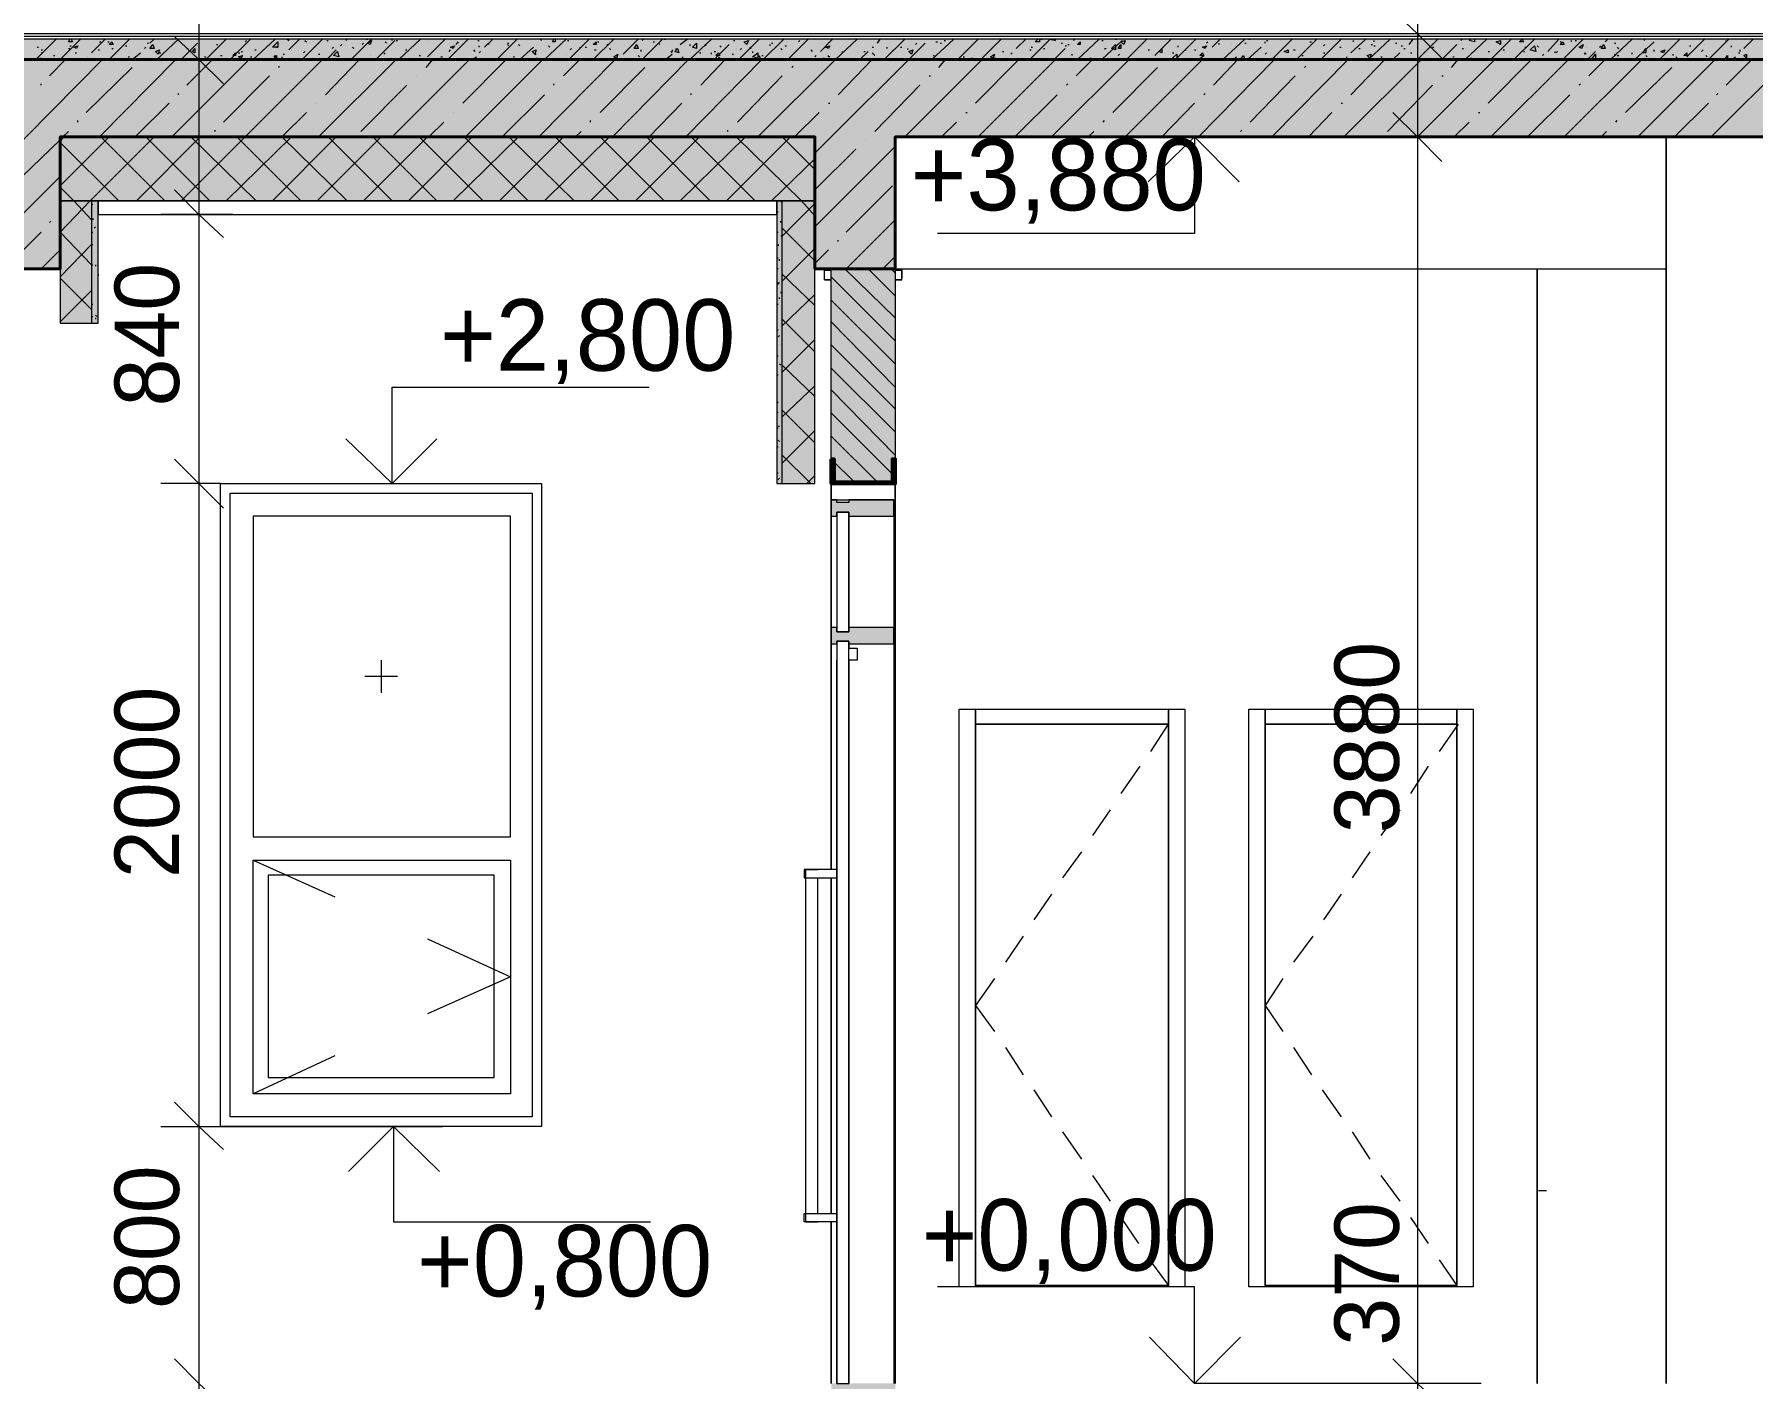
# Model space of a CAD drawing. Header units: millimetres. Extents: x -135211 to 49383, y -8033 to 228499.
# Drawn here: x -101125 to -95777, y 48669 to 52855 of the extents above; entities that cross this region are included whole.
import ezdxf

# ---------------------------------------------------------------- set-up
doc = ezdxf.new("R2010")
doc.units = ezdxf.units.MM
doc.layers.add('PDF _Геометрия', color=7, linetype='Continuous', true_color=0x1d1d1d)
doc.layers.add('PDF _Сплошная заливка', color=7, linetype='Continuous', true_color=0xffffff)
doc.layers.add('PDF _Текст', color=7, linetype='Continuous')

msp = doc.modelspace()

# ---------------------------------------------------------------- hatches: boundary and pattern name
at = {"layer": 'PDF _Сплошная заливка', "transparency": 33554559}
h = msp.add_hatch(color=256, dxfattribs=at)
h.paths.add_polyline_path([(-77398.8, 52535.5), (-77398.8, 52776.4), (-103546, 52776.4), (-103546, 52535.5)])
h.paths.add_polyline_path([(146.8, 52535.5), (146.8, 52776.4), (-22999.7, 52776.4), (-22999.7, 52535.5)])
h.paths.add_polyline_path([(-23351, 52535.5), (-23351, 52776.4), (-26352.2, 52776.4), (-26352.2, 52535.5)])
h.paths.add_polyline_path([(-26398.8, 52535.5), (-26398.8, 52776.4), (-44097.3, 52776.4), (-44097.3, 52535.5)])
h.paths.add_polyline_path([(-45350.3, 52535.5), (-45350.3, 52776.4), (-50899.8, 52776.4), (-50899.8, 52535.5)])
h = msp.add_hatch(color=256, dxfattribs=at)
h.paths.add_polyline_path([(-98644.6, 51456.1), (-98445.7, 51456.1), (-98445.7, 52124.9), (-98644.6, 52124.9)])
h.paths.add_polyline_path([(-98445.7, 48653.8), (-98644.6, 48653.8), (-98644.6, 48526.8), (-98445.7, 48526.8)])
for points in [[(-98589.6, 51367.2), (-98589.6, 51354.5), (-98449.9, 51354.5), (-98449.9, 51405.3), (-98589.6, 51405.3), (-98589.6, 51396.8), (-98627.7, 51396.8), (-98627.7, 51405.3), (-98644.6, 51405.3), (-98644.6, 51354.5), (-98627.7, 51354.5), (-98627.7, 51367.2)], [(-98589.6, 50965.1), (-98589.6, 50956.6), (-98449.9, 50956.6), (-98449.9, 51007.4), (-98589.6, 51007.4), (-98589.6, 50994.7), (-98627.7, 50994.7), (-98627.7, 51007.4), (-98644.6, 51007.4), (-98644.6, 50956.6), (-98627.7, 50956.6), (-98627.7, 50965.1)]]:
    msp.add_hatch(color=7, dxfattribs=at).paths.add_polyline_path(points)

# ---------------------------------------------------------------- linework, layer by layer
at = {"layer": 'PDF _Геометрия', "color": 7, "lineweight": 9}
for points in [[(-96820.2, 61293.7), (-96820.2, 60933.9), (-96820.2, 57056.4), (-96820.2, 56734.7), (-96820.2, 52857.2), (-96820.2, 52535.5), (-96820.2, 48653.8), (-96820.2, 48285.5), (-96820.2, 45136.1)], [(-96820.2, 53305.9), (-96820.2, 52865.7), (-96820.2, 52696.4)], [(-100613, 53212.8), (-100613, 52755.6), (-100613, 52535.5)], [(-77648.6, 52848.8), (-95546, 52848.8), (-103296.8, 52848.8)], [(-100613, 52895.3), (-100613, 52294.2), (-100613, 51456.1), (-100613, 49453.8), (-100613, 48535.3)], [(-77648.6, 52840.3), (-95546, 52840.3), (-103296.8, 52840.3)], [(-100507.2, 52776.8), (-100613, 52776.8), (-100731.5, 52776.8)], [(-98445.7, 52124.9), (-98424.5, 52124.9), (-96045.5, 52124.9), (-96045.5, 52535.5), (-98445.7, 52535.5)], [(-97196.9, 52535.5), (-97315.4, 52535.5), (-97514.4, 52535.5), (-97514.4, 52235), (-98314.4, 52235)], [(-97366.2, 52535.5), (-97666.8, 52535.5)], [(-96714.3, 52535.5), (-96820.2, 52535.5), (-96938.7, 52535.5)], [(-96045.5, 52535.5), (-96045.5, 48653.8), (-96045.5, 52124.9)], [(-100947.4, 52336.6), (-100947.4, 51955.6)], [(-98797, 51456.1), (-98797, 52336.6)], [(-100507.2, 52294.2), (-100613, 52294.2), (-100731.5, 52294.2)], [(-98424.5, 52091), (-98445.7, 52091), (-98445.7, 48653.8), (-98445.7, 51456.1), (-98644.6, 51456.1), (-98644.6, 52124.9), (-98445.7, 52124.9), (-98445.7, 51456.1), (-98644.6, 51456.1), (-98644.6, 50253.9), (-98644.6, 52091), (-98665.8, 52091), (-98665.8, 52120.7), (-98644.6, 52120.7), (-98665.8, 52120.7), (-98665.8, 52124.9)], [(-98644.6, 52120.7), (-98665.8, 52120.7)], [(-98445.7, 52091), (-98424.5, 52091), (-98424.5, 52120.7), (-98445.7, 52120.7), (-98424.5, 52120.7), (-98424.5, 52124.9), (-98424.5, 52095.3)], [(-98424.5, 52120.7), (-98445.7, 52120.7)], [(-98665.8, 52091), (-98644.6, 52091)], [(-100435.2, 51456.1), (-100367.5, 51456.1), (-100011.9, 51456.1), (-100011.9, 51756.6), (-99211.8, 51756.6)], [(-100545.3, 51456.1), (-100613, 51456.1), (-100731.5, 51456.1)], [(-100164.3, 51456.1), (-99863.7, 51456.1)], [(-98644.6, 50253.9), (-98644.6, 50982), (-98644.6, 51405.3), (-98627.7, 51405.3), (-98589.6, 51405.3), (-98449.9, 51405.3), (-98449.9, 50982), (-98449.9, 48653.8)], [(-98627.7, 51354.5), (-98627.7, 51007.4)], [(-98589.6, 51354.5), (-98589.6, 51007.4)], [(-98627.7, 50956.6), (-98627.7, 50253.9), (-98627.7, 50905.8)], [(-98589.6, 50956.6), (-98589.6, 50943.9), (-98564.2, 50943.9), (-98564.2, 50905.8), (-98589.6, 50905.8), (-98589.6, 50943.9), (-98564.2, 50943.9), (-98564.2, 50905.8)], [(-100045.8, 50905.8), (-100045.8, 50804.2)], [(-99995, 50855), (-100096.6, 50855)], [(-97649.8, 50622.2), (-97594.8, 50706.8), (-98195.9, 50706.8), (-98195.9, 50753.4), (-97594.8, 50753.4), (-97594.8, 50706.8)], [(-96693.2, 50706.8), (-96752.4, 50622.2)], [(-97683.7, 50575.6), (-97743, 50490.9)], [(-96786.3, 50575.6), (-96841.3, 50490.9)], [(-97776.8, 50440.2), (-97831.9, 50359.7)], [(-96875.2, 50440.2), (-96934.5, 50359.7)], [(-100443.7, 50283.5), (-99643.6, 50283.5), (-99643.6, 49555.4), (-100443.7, 49555.4), (-100443.7, 50283.5), (-100189.7, 50169.2)], [(-97865.7, 50308.9), (-97925, 50228.5)], [(-96968.3, 50308.9), (-97023.3, 50228.5)], [(-98703.9, 50253.9), (-98712.3, 50253.9), (-98716.6, 50253.9), (-98720.8, 50253.9), (-98725, 50253.9), (-98729.3, 50253.9), (-98729.3, 50228.5), (-98725, 50228.5), (-98720.8, 50228.5), (-98716.6, 50228.5), (-98712.3, 50228.5), (-98703.9, 50228.5), (-98627.7, 50228.5), (-98627.7, 50253.9), (-98703.9, 50253.9), (-98712.3, 50253.9), (-98716.6, 50253.9), (-98720.8, 50253.9), (-98725, 50253.9), (-98725, 49157.5), (-98720.8, 49157.5), (-98716.6, 49157.5), (-98712.3, 49157.5), (-98703.9, 49157.5)], [(-98686.9, 49182.9), (-98686.9, 50228.5)], [(-98644.6, 50228.5), (-98644.6, 49182.9)], [(-97958.9, 50177.7), (-98013.9, 50097.3)], [(-97057.2, 50177.7), (-97112.2, 50097.3)], [(-99901.8, 50038), (-99643.6, 49919.5), (-99901.8, 49805.2)], [(-98047.8, 50046.5), (-98102.8, 49966)], [(-97146.1, 50046.5), (-97205.4, 49966)], [(-98136.6, 49915.2), (-98195.9, 49830.6), (-98136.6, 49750.2)], [(-97239.2, 49915.2), (-97294.3, 49830.6), (-97239.2, 49750.2)], [(-98102.8, 49699.4), (-98047.8, 49614.7)], [(-97205.4, 49699.4), (-97150.3, 49614.7)], [(-100189.7, 49674), (-100443.7, 49555.4)], [(-98013.9, 49568.1), (-97958.9, 49483.5)], [(-97116.5, 49568.1), (-97057.2, 49483.5)], [(-100731.5, 49453.8), (-100613, 49453.8), (-100545.3, 49453.8), (-100320.9, 49453.8), (-100007.7, 49453.8), (-100007.7, 49157.5), (-99207.6, 49157.5)], [(-100155.8, 49453.8), (-99855.3, 49453.8)], [(-97925, 49436.9), (-97865.7, 49352.3)], [(-97023.3, 49436.9), (-96968.3, 49352.3)], [(-97831.9, 49301.5), (-97776.8, 49221)], [(-96934.5, 49301.5), (-96875.2, 49221)], [(-96443.4, 49254.9), (-96430.7, 49254.9), (-96418, 49254.9)], [(-98644.6, 49157.5), (-98644.6, 48653.8)], [(-97743, 49170.2), (-97687.9, 49089.8)], [(-96841.3, 49170.2), (-96786.3, 49089.8)], [(-96820.2, 49111), (-96820.2, 48670.7), (-96820.2, 48471.8)], [(-97654.1, 49039), (-97594.8, 48958.6)], [(-96752.4, 49039), (-96697.4, 48958.6)], [(-96621.2, 48653.8), (-96930.2, 48653.8), (-97514.4, 48653.8), (-97514.4, 48954.3), (-98314.4, 48954.3)]]:
    msp.add_lwpolyline(points, dxfattribs=at)
at = {"layer": 'PDF _Геометрия', "color": 7, "lineweight": 40}
for points in [[(-103546.5, 53454.1), (-103546.5, 52776.8), (-103546.5, 52535.5), (-103546.5, 52235), (-103296.8, 52235), (-103296.8, 52535.5), (-101294.5, 52535.5), (-101294.5, 52124.9), (-101044.8, 52124.9), (-101044.8, 52535.5), (-98695.4, 52535.5), (-98695.4, 52124.9), (-98445.7, 52124.9), (-98445.7, 52535.5), (-77648.6, 52535.5)], [(-77648.6, 53356.7), (-77648.6, 52776.8), (-103296.8, 52776.8), (-103296.8, 53454.1)]]:
    msp.add_lwpolyline(points, dxfattribs=at)
at = {"layer": 'PDF _Геометрия', "color": 7, "lineweight": 18}
for points in [[(-96744, 52781), (-96820.2, 52857.2), (-96896.4, 52929.2)], [(-100536.8, 52700.6), (-100613, 52776.8), (-100689.2, 52848.8)], [(-96744, 52459.3), (-96820.2, 52535.5), (-96896.4, 52611.7)], [(-97658.3, 52395.8), (-97514.4, 52535.5), (-97374.7, 52395.8)], [(-100536.8, 52222.3), (-100613, 52294.2), (-100689.2, 52370.4)], [(-100155.8, 51595.8), (-100011.9, 51456.1), (-99872.2, 51595.8)], [(-100536.8, 51379.9), (-100613, 51456.1), (-100689.2, 51532.3)], [(-100536.8, 49381.9), (-100613, 49453.8), (-100689.2, 49530)], [(-99863.7, 49314.2), (-100007.7, 49453.8), (-100147.4, 49314.2)], [(-97370.5, 48797.7), (-97514.4, 48653.8), (-97654.1, 48797.7)], [(-100536.8, 48581.8), (-100613, 48653.8), (-100689.2, 48730)], [(-96744, 48581.8), (-96820.2, 48653.8), (-96896.4, 48730)]]:
    msp.add_lwpolyline(points, dxfattribs=at)
at = {"layer": 'PDF _Геометрия', "color": 7, "lineweight": 9}
for points in [[(-103296.8, 52776.8), (-95546, 52776.8), (-95546, 52840.3), (-95546, 52848.8), (-95546, 52857.2), (-103296.8, 52857.2), (-103296.8, 52848.8), (-103296.8, 52840.3)], [(-101044.8, 52336.6), (-98695.4, 52336.6), (-98695.4, 52535.5), (-101044.8, 52535.5)], [(-100926.2, 51955.6), (-100926.2, 52336.6), (-100947.4, 52336.6), (-101044.8, 52336.6), (-101044.8, 51955.6), (-100947.4, 51955.6)], [(-100926.2, 52294.2), (-98813.9, 52294.2), (-98813.9, 52336.6), (-100926.2, 52336.6)], [(-98695.4, 51456.1), (-98695.4, 52336.6), (-98797, 52336.6), (-98813.9, 52336.6), (-98813.9, 51456.1), (-98797, 51456.1)], [(-96447.7, 52124.9), (-96447.7, 48653.8)], [(-100545.3, 51456.1), (-99546.3, 51456.1), (-99546.3, 49453.8), (-100545.3, 49453.8)], [(-99575.9, 51426.5), (-99575.9, 49483.5), (-100515.6, 49483.5), (-100515.6, 51426.5)], [(-99643.6, 51354.5), (-100443.7, 51354.5), (-100443.7, 50355.5), (-99643.6, 50355.5)], [(-99643.6, 51354.5), (-100443.7, 51354.5), (-100443.7, 50355.5), (-99643.6, 50355.5)], [(-98589.6, 50994.7), (-98589.6, 51367.2), (-98627.7, 51367.2), (-98627.7, 50994.7)], [(-98589.6, 50965.1), (-98627.7, 50965.1), (-98627.7, 48653.8), (-98589.6, 48653.8)], [(-98627.7, 48653.8), (-98627.7, 49157.5), (-98627.7, 48755.4), (-98627.7, 50804.2), (-98627.7, 50253.9), (-98627.7, 50905.8), (-98627.7, 48653.8), (-98627.7, 49157.5)], [(-98589.6, 48653.8), (-98589.6, 50905.8)], [(-98589.6, 48653.8), (-98589.6, 50905.8)], [(-98589.6, 48755.4), (-98589.6, 50804.2)], [(-97544, 50753.4), (-97544, 48954.3), (-98246.7, 48954.3), (-98246.7, 50753.4)], [(-98195.9, 50753.4), (-98195.9, 48954.3), (-98246.7, 48954.3), (-98246.7, 50753.4)], [(-98195.9, 48958.6), (-98195.9, 50706.8), (-97594.8, 50706.8), (-97594.8, 48958.6)], [(-97594.8, 48954.3), (-97594.8, 50753.4), (-97544, 50753.4), (-97544, 48954.3)], [(-96646.6, 50753.4), (-96646.6, 48954.3), (-97345.1, 48954.3), (-97345.1, 50753.4)], [(-97294.3, 50753.4), (-97294.3, 48954.3), (-97345.1, 48954.3), (-97345.1, 50753.4)], [(-97294.3, 50706.8), (-97294.3, 50753.4), (-96697.4, 50753.4), (-96697.4, 50706.8)], [(-97294.3, 48958.6), (-97294.3, 50706.8), (-96697.4, 50706.8), (-96697.4, 48958.6)], [(-96697.4, 48954.3), (-96697.4, 50753.4), (-96646.6, 50753.4), (-96646.6, 48954.3)], [(-100443.7, 50283.5), (-99643.6, 50283.5), (-99643.6, 49555.4), (-100443.7, 49555.4)], [(-99694.4, 50237), (-100397.1, 50237), (-100397.1, 49606.2), (-99694.4, 49606.2), (-99694.4, 50237), (-100397.1, 50237), (-100397.1, 49606.2), (-99694.4, 49606.2)], [(-98729.3, 49157.5), (-98729.3, 49182.9), (-98725, 49182.9), (-98720.8, 49182.9), (-98716.6, 49182.9), (-98712.3, 49182.9), (-98703.9, 49182.9), (-98627.7, 49182.9), (-98627.7, 50228.5), (-98627.7, 49182.9), (-98627.7, 49157.5), (-98703.9, 49157.5), (-98712.3, 49157.5), (-98716.6, 49157.5), (-98720.8, 49157.5), (-98725, 49157.5)], [(-98720.8, 50253.9), (-98716.6, 50253.9), (-98712.3, 50253.9), (-98703.9, 50253.9), (-98699.6, 50253.9), (-98695.4, 50253.9), (-98691.2, 50253.9), (-98686.9, 50253.9), (-98691.2, 50253.9), (-98695.4, 50253.9), (-98699.6, 50253.9), (-98703.9, 50253.9), (-98712.3, 50253.9), (-98716.6, 50253.9)], [(-98644.6, 50228.5), (-98644.6, 49182.9)], [(-98627.7, 49182.9), (-98627.7, 50228.5)], [(-98720.8, 49157.5), (-98716.6, 49157.5), (-98712.3, 49157.5), (-98703.9, 49157.5), (-98699.6, 49157.5), (-98695.4, 49157.5), (-98691.2, 49157.5), (-98686.9, 49157.5), (-98691.2, 49157.5), (-98695.4, 49157.5), (-98699.6, 49157.5), (-98703.9, 49157.5), (-98712.3, 49157.5), (-98716.6, 49157.5)], [(-98644.6, 49157.5), (-98644.6, 48653.8)]]:
    msp.add_lwpolyline(points, close=True, dxfattribs=at)
at = {"layer": 'PDF _Геометрия', "lineweight": 9}
for points in [[(-101121, 52776.8), (-101057.5, 52840.3)], [(-101116.7, 52814.9), (-101112.5, 52814.9)], [(-101104, 52806.4), (-101099.8, 52806.4)], [(-101104, 52798), (-101099.8, 52798)], [(-101044.8, 52776.8), (-100981.3, 52840.3)], [(-101010.9, 52840.3), (-101006.7, 52831.8), (-101019.4, 52831.8), (-101015.1, 52840.3)], [(-101019.4, 52810.7), (-101015.1, 52810.7)], [(-101015.1, 52819.1), (-101010.9, 52819.1)], [(-100998.2, 52814.9), (-100998.2, 52814.9)], [(-100998.2, 52798), (-100994, 52798)], [(-100947.4, 52798), (-100905.1, 52840.3)], [(-100926.2, 52806.4), (-100922, 52806.4)], [(-100922, 52831.8), (-100917.8, 52831.8)], [(-100896.6, 52831.8), (-100892.4, 52831.8)], [(-100892.4, 52776.8), (-100828.9, 52840.3)], [(-100883.9, 52810.7), (-100879.7, 52810.7)], [(-100841.6, 52819.1), (-100837.3, 52819.1)], [(-100828.9, 52802.2), (-100828.9, 52802.2)], [(-100820.4, 52776.8), (-100795, 52798)], [(-100782.3, 52810.7), (-100778.1, 52814.9)], [(-100773.8, 52827.6), (-100769.6, 52827.6)], [(-100765.4, 52827.6), (-100752.7, 52840.3)], [(-100744.2, 52776.8), (-100676.5, 52840.3)], [(-100740, 52798), (-100740, 52798)], [(-100735.8, 52798), (-100731.5, 52798)], [(-100668, 52776.8), (-100617.2, 52827.6)], [(-100651.1, 52810.7), (-100646.9, 52810.7)], [(-100638.4, 52793.7), (-100638.4, 52793.7)], [(-100604.5, 52840.3), (-100604.5, 52840.3)], [(-100591.8, 52776.8), (-100528.3, 52840.3)], [(-100558, 52823.4), (-100553.7, 52823.4)], [(-100511.4, 52781), (-100452.1, 52840.3)], [(-100490.2, 52798), (-100486, 52798)], [(-100481.8, 52802.2), (-100477.5, 52802.2)], [(-100469.1, 52831.8), (-100464.8, 52836.1)], [(-100443.7, 52776.8), (-100375.9, 52840.3)], [(-100439.4, 52806.4), (-100435.2, 52806.4)], [(-100384.4, 52814.9), (-100384.4, 52814.9)], [(-100371.7, 52814.9), (-100367.5, 52814.9)], [(-100350.5, 52793.7), (-100346.3, 52793.7)], [(-100337.8, 52840.3), (-100333.6, 52836.1), (-100333.6, 52840.3)], [(-100333.6, 52806.4), (-100299.7, 52840.3)], [(-100291.3, 52776.8), (-100227.8, 52840.3)], [(-100287, 52798), (-100282.8, 52802.2)], [(-100282.8, 52836.1), (-100278.6, 52831.8)], [(-100257.4, 52831.8), (-100257.4, 52831.8)], [(-100240.5, 52793.7), (-100236.2, 52793.7)], [(-100215.1, 52836.1), (-100210.9, 52836.1)], [(-100215.1, 52776.8), (-100185.5, 52806.4)], [(-100198.2, 52810.7), (-100193.9, 52814.9)], [(-100172.8, 52819.1), (-100168.5, 52823.4)], [(-100155.8, 52836.1), (-100151.6, 52840.3)], [(-100138.9, 52776.8), (-100075.4, 52840.3)], [(-100134.7, 52814.9), (-100130.4, 52810.7)], [(-100105, 52823.4), (-100100.8, 52827.6)], [(-100092.3, 52840.3), (-100088.1, 52840.3)], [(-100062.7, 52776.8), (-100003.4, 52836.1)], [(-100037.3, 52793.7), (-100033.1, 52798)], [(-100033.1, 52831.8), (-100028.8, 52827.6)], [(-100011.9, 52836.1), (-100011.9, 52840.3)], [(-99999.2, 52836.1), (-99995, 52836.1)], [(-99990.7, 52776.8), (-99923, 52840.3)], [(-99969.6, 52806.4), (-99965.3, 52806.4)], [(-99901.8, 52785.3), (-99846.8, 52840.3)], [(-99901.8, 52831.8), (-99901.8, 52831.8)], [(-99855.3, 52819.1), (-99855.3, 52819.1)], [(-99838.3, 52776.8), (-99774.8, 52840.3)], [(-99834.1, 52802.2), (-99829.9, 52806.4)], [(-99812.9, 52823.4), (-99808.7, 52827.6)], [(-99808.7, 52831.8), (-99804.5, 52827.6)], [(-99757.9, 52806.4), (-99753.7, 52802.2)], [(-99745.2, 52836.1), (-99741, 52836.1)], [(-99741, 52814.9), (-99741, 52819.1)], [(-99741, 52798), (-99736.7, 52802.2)], [(-99724, 52814.9), (-99698.6, 52840.3)], [(-99711.3, 52827.6), (-99711.3, 52823.4)], [(-99686, 52776.8), (-99622.5, 52840.3)], [(-99652.1, 52827.6), (-99647.9, 52827.6)], [(-99652.1, 52823.4), (-99647.9, 52819.1)], [(-99618.2, 52823.4), (-99614, 52819.1)], [(-99614, 52776.8), (-99571.7, 52814.9)], [(-99567.4, 52793.7), (-99563.2, 52793.7)], [(-99559, 52840.3), (-99559, 52840.3)], [(-99559, 52840.3), (-99559, 52840.3)], [(-99559, 52827.6), (-99559, 52827.6)], [(-99550.5, 52840.3), (-99546.3, 52836.1)], [(-99537.8, 52776.8), (-99470.1, 52840.3)], [(-99525.1, 52819.1), (-99520.9, 52814.9)], [(-99503.9, 52840.3), (-99503.9, 52831.8), (-99512.4, 52831.8), (-99508.2, 52840.3)], [(-99470.1, 52793.7), (-99470.1, 52793.7)], [(-99465.8, 52836.1), (-99461.6, 52836.1)], [(-99461.6, 52776.8), (-99398.1, 52840.3)], [(-99457.4, 52806.4), (-99453.1, 52810.7)], [(-99427.7, 52814.9), (-99427.7, 52810.7)], [(-99410.8, 52814.9), (-99406.6, 52814.9)], [(-99385.4, 52776.8), (-99321.9, 52840.3)], [(-99381.2, 52806.4), (-99376.9, 52806.4)], [(-99372.7, 52831.8), (-99368.5, 52831.8)], [(-99343.1, 52823.4), (-99338.8, 52823.4)], [(-99334.6, 52810.7), (-99330.4, 52806.4)], [(-99292.3, 52793.7), (-99245.7, 52840.3)], [(-99288, 52819.1), (-99288, 52819.1)], [(-99275.3, 52827.6), (-99275.3, 52827.6)], [(-99237.2, 52806.4), (-99237.2, 52802.2)], [(-99233, 52776.8), (-99169.5, 52840.3)], [(-99233, 52836.1), (-99228.8, 52840.3)], [(-99199.1, 52831.8), (-99194.9, 52831.8)], [(-99182.2, 52827.6), (-99178, 52823.4)], [(-99165.3, 52840.3), (-99161, 52840.3)], [(-99161, 52840.3), (-99161, 52840.3)], [(-99161, 52776.8), (-99139.9, 52793.7)], [(-99144.1, 52802.2), (-99139.9, 52798)], [(-99139.9, 52806.4), (-99139.9, 52802.2)], [(-99127.2, 52806.4), (-99127.2, 52810.7)], [(-99114.5, 52823.4), (-99093.3, 52840.3)], [(-99084.9, 52776.8), (-99017.1, 52840.3)], [(-99084.9, 52823.4), (-99084.9, 52819.1)], [(-99055.2, 52798), (-99051, 52798)], [(-99046.8, 52798), (-99046.8, 52798)], [(-99038.3, 52823.4), (-99034.1, 52819.1)], [(-99017.1, 52793.7), (-99017.1, 52798)], [(-99008.7, 52776.8), (-98962.1, 52823.4)], [(-99008.7, 52802.2), (-99004.4, 52802.2)], [(-98991.7, 52819.1), (-98987.5, 52814.9)], [(-98953.6, 52793.7), (-98949.4, 52793.7)], [(-98949.4, 52836.1), (-98945.2, 52836.1)], [(-98940.9, 52810.7), (-98940.9, 52810.7)], [(-98932.5, 52776.8), (-98869, 52840.3)], [(-98932.5, 52840.3), (-98932.5, 52840.3)], [(-98928.2, 52806.4), (-98924, 52810.7)], [(-98898.6, 52814.9), (-98894.4, 52810.7)], [(-98890.1, 52802.2), (-98890.1, 52798)], [(-98873.2, 52535.5), (-98631.9, 52776.8), (-98564.2, 52840.3)], [(-98856.3, 52776.8), (-98792.8, 52840.3)], [(-98835.1, 52819.1), (-98835.1, 52823.4)], [(-98830.9, 52827.6), (-98826.6, 52827.6)], [(-98801.2, 52810.7), (-98797, 52806.4)], [(-98788.5, 52819.1), (-98784.3, 52819.1)], [(-98784.3, 52831.8), (-98784.3, 52831.8)], [(-98780.1, 52776.8), (-98716.6, 52840.3)], [(-98746.2, 52831.8), (-98742, 52836.1)], [(-98708.1, 52806.4), (-98703.9, 52802.2)], [(-98695.4, 52484.7), (-98644.6, 52535.5), (-98403.3, 52776.8), (-98352.5, 52827.6)], [(-98682.7, 52836.1), (-98682.7, 52836.1)], [(-98678.5, 52802.2), (-98640.4, 52840.3)], [(-98610.8, 52802.2), (-98610.8, 52798)], [(-98606.5, 52793.7), (-98606.5, 52793.7)], [(-98564.2, 52798), (-98564.2, 52798)], [(-98555.7, 52776.8), (-98530.3, 52802.2)], [(-98543, 52802.2), (-98538.8, 52802.2)], [(-98517.6, 52814.9), (-98513.4, 52814.9)], [(-98517.6, 52798), (-98513.4, 52793.7), (-98509.2, 52789.5)], [(-98500.7, 52827.6), (-98492.2, 52840.3)], [(-98479.5, 52776.8), (-98416, 52840.3)], [(-98471.1, 52810.7), (-98471.1, 52814.9)], [(-98428.7, 52814.9), (-98424.5, 52814.9)], [(-98420.3, 52793.7), (-98420.3, 52793.7)], [(-98407.6, 52810.7), (-98407.6, 52806.4)], [(-98382.2, 52823.4), (-98377.9, 52827.6)], [(-98382.2, 52823.4), (-98382.2, 52823.4)], [(-98331.4, 52776.8), (-98263.6, 52840.3)], [(-98318.7, 52831.8), (-98314.4, 52831.8)], [(-98306, 52827.6), (-98301.7, 52827.6)], [(-98293.3, 52836.1), (-98289, 52836.1)], [(-98246.7, 52781), (-98187.4, 52840.3)], [(-98179, 52776.8), (-98115.5, 52840.3)], [(-98111.2, 52802.2), (-98107, 52802.2)], [(-98085.8, 52793.7), (-98081.6, 52798)], [(-98068.9, 52810.7), (-98039.3, 52840.3)], [(-98026.6, 52776.8), (-97963.1, 52840.3), (-97946.2, 52836.1), (-97946.2, 52840.3)], [(-98026.6, 52806.4), (-98022.4, 52806.4)], [(-98022.4, 52814.9), (-98018.1, 52814.9)], [(-97997, 52840.3), (-97997, 52831.8), (-98009.7, 52831.8), (-98001.2, 52840.3)], [(-97992.7, 52840.3), (-97992.7, 52840.3)], [(-97992.7, 52840.3), (-97988.5, 52840.3)], [(-97984.3, 52810.7), (-97980, 52810.7)], [(-97963.1, 52840.3), (-97963.1, 52840.3)], [(-97950.4, 52776.8), (-97916.5, 52810.7)], [(-97929.2, 52827.6), (-97925, 52827.6)], [(-97916.5, 52819.1), (-97912.3, 52819.1)], [(-97908.1, 52823.4), (-97903.8, 52823.4)], [(-97895.4, 52793.7), (-97895.4, 52789.5)], [(-97891.1, 52836.1), (-97886.9, 52840.3)], [(-97878.4, 52776.8), (-97810.7, 52840.3)], [(-97836.1, 52840.3), (-97836.1, 52840.3)], [(-97802.2, 52776.8), (-97738.7, 52836.1)], [(-97802.2, 52836.1), (-97798, 52836.1)], [(-97793.8, 52810.7), (-97789.5, 52810.7)], [(-97759.9, 52840.3), (-97755.7, 52840.3)], [(-97751.4, 52789.5), (-97747.2, 52793.7)], [(-97726, 52776.8), (-97662.5, 52840.3)], [(-97687.9, 52827.6), (-97687.9, 52827.6)], [(-97658.3, 52806.4), (-97654.1, 52806.4)], [(-97637.1, 52789.5), (-97586.3, 52840.3)], [(-97624.4, 52793.7), (-97624.4, 52793.7)], [(-97582.1, 52798), (-97577.9, 52798)], [(-97573.6, 52776.8), (-97510.2, 52840.3)], [(-97565.2, 52814.9), (-97565.2, 52819.1)], [(-97544, 52806.4), (-97539.8, 52806.4)], [(-97514.4, 52806.4), (-97510.2, 52806.4)], [(-97501.7, 52776.8), (-97484.8, 52789.5), (-97497.5, 52789.5), (-97489, 52798), (-97484.8, 52789.5)], [(-97476.3, 52827.6), (-97472.1, 52831.8)], [(-97472.1, 52802.2), (-97472.1, 52802.2)], [(-97459.4, 52814.9), (-97434, 52840.3)], [(-97438.2, 52827.6), (-97438.2, 52823.4)], [(-97425.5, 52776.8), (-97357.8, 52840.3)], [(-97400.1, 52823.4), (-97400.1, 52823.4)], [(-97357.8, 52827.6), (-97353.5, 52827.6)], [(-97349.3, 52776.8), (-97307, 52814.9)], [(-97345.1, 52840.3), (-97340.8, 52840.3)], [(-97294.3, 52827.6), (-97294.3, 52831.8)], [(-97294.3, 52793.7), (-97290, 52798)], [(-97290, 52836.1), (-97285.8, 52836.1)], [(-97273.1, 52776.8), (-97209.6, 52840.3)], [(-97247.7, 52836.1), (-97247.7, 52836.1)], [(-97205.4, 52806.4), (-97201.1, 52806.4)], [(-97196.9, 52776.8), (-97133.4, 52840.3)], [(-97163, 52798), (-97163, 52798)], [(-97154.6, 52831.8), (-97150.3, 52831.8)], [(-97120.7, 52776.8), (-97057.2, 52840.3)], [(-97112.2, 52819.1), (-97108, 52823.4)], [(-97112.2, 52798), (-97108, 52798)], [(-97061.4, 52814.9), (-97057.2, 52814.9)], [(-97057.2, 52827.6), (-97057.2, 52827.6)], [(-97027.6, 52798), (-96981, 52840.3)], [(-97019.1, 52831.8), (-97019.1, 52836.1)], [(-97002.2, 52810.7), (-96998, 52810.7)], [(-96972.6, 52776.8), (-96904.8, 52840.3)], [(-96964.1, 52823.4), (-96959.9, 52823.4)], [(-96955.6, 52836.1), (-96955.6, 52831.8)], [(-96955.6, 52819.1), (-96951.4, 52819.1)], [(-96896.4, 52776.8), (-96875.2, 52798)], [(-96887.9, 52827.6), (-96883.7, 52827.6)], [(-96871, 52819.1), (-96866.7, 52819.1)], [(-96862.5, 52810.7), (-96858.3, 52810.7)], [(-96845.6, 52823.4), (-96832.9, 52840.3)], [(-96841.3, 52798), (-96837.1, 52798)], [(-96820.2, 52776.8), (-96756.7, 52840.3)], [(-96820.2, 52840.3), (-96820.2, 52840.3)], [(-96820.2, 52840.3), (-96820.2, 52840.3)], [(-96773.6, 52814.9), (-96769.4, 52814.9)], [(-96748.2, 52810.7), (-96748.2, 52810.7)], [(-96744, 52776.8), (-96697.4, 52823.4)], [(-96684.7, 52836.1), (-96680.5, 52840.3)], [(-96680.5, 52810.7), (-96676.2, 52810.7)], [(-96672, 52776.8), (-96604.3, 52840.3)], [(-96642.4, 52840.3), (-96642.4, 52831.8), (-96659.3, 52836.1), (-96655.1, 52840.3)], [(-96659.3, 52823.4), (-96659.3, 52823.4)], [(-96600, 52802.2), (-96595.8, 52802.2)], [(-96591.6, 52776.8), (-96528.1, 52840.3)], [(-96583.1, 52806.4), (-96583.1, 52806.4)], [(-96566.2, 52836.1), (-96566.2, 52836.1)], [(-96553.5, 52806.4), (-96549.2, 52806.4)], [(-96549.2, 52798), (-96549.2, 52798)], [(-96519.6, 52776.8), (-96456.1, 52840.3)], [(-96490, 52802.2), (-96485.7, 52802.2)], [(-96485.7, 52814.9), (-96481.5, 52814.9)], [(-96447.7, 52819.1), (-96443.4, 52814.9)], [(-96430.7, 52789.5), (-96426.5, 52793.7)], [(-96413.8, 52802.2), (-96379.9, 52840.3)], [(-96392.6, 52802.2), (-96392.6, 52798)], [(-96388.4, 52798), (-96384.2, 52802.2)], [(-96375.7, 52831.8), (-96371.5, 52831.8)], [(-96367.2, 52776.8), (-96303.7, 52840.3)], [(-96341.8, 52836.1), (-96341.8, 52831.8)], [(-96329.1, 52836.1), (-96324.9, 52836.1)], [(-96299.5, 52793.7), (-96299.5, 52798), (-96295.3, 52793.7)], [(-96295.3, 52814.9), (-96295.3, 52814.9)], [(-96291, 52776.8), (-96265.6, 52802.2)], [(-96252.9, 52814.9), (-96248.7, 52819.1)], [(-96236, 52831.8), (-96227.5, 52840.3)], [(-96219.1, 52776.8), (-96151.3, 52840.3)], [(-96206.4, 52827.6), (-96202.1, 52827.6)], [(-96206.4, 52793.7), (-96202.1, 52789.5)], [(-96197.9, 52814.9), (-96193.7, 52810.7)], [(-96151.3, 52793.7), (-96151.3, 52798)], [(-96142.9, 52776.8), (-96083.6, 52831.8)], [(-96113.2, 52836.1), (-96113.2, 52840.3)], [(-96092.1, 52831.8), (-96092.1, 52831.8)], [(-96083.6, 52802.2), (-96083.6, 52806.4)], [(-96066.7, 52776.8), (-96003.2, 52840.3)], [(-96024.3, 52789.5), (-96024.3, 52793.7)], [(-95982, 52785.3), (-95927, 52840.3)], [(-95973.5, 52819.1), (-95969.3, 52819.1)], [(-95935.5, 52802.2), (-95931.2, 52806.4)], [(-95927, 52823.4), (-95927, 52823.4)], [(-95914.3, 52776.8), (-95850.8, 52840.3)], [(-95859.3, 52831.8), (-95859.3, 52836.1)], [(-95842.3, 52814.9), (-95842.3, 52819.1)], [(-95821.2, 52798), (-95816.9, 52798)], [(-95816.9, 52806.4), (-95816.9, 52802.2)], [(-95804.2, 52810.7), (-95774.6, 52840.3)], [(-101294.5, 52391.6), (-101150.6, 52535.5), (-100913.5, 52776.8)], [(-101108.3, 52781), (-101104, 52781)], [(-101078.6, 52726), (-101027.8, 52776.8)], [(-101065.9, 52789.5), (-101061.7, 52789.5)], [(-100964.3, 52611.7), (-100820.4, 52751.4)], [(-100960.1, 52785.3), (-100960.1, 52785.3)], [(-100922, 52535.5), (-100685, 52776.8)], [(-100833.1, 52785.3), (-100828.9, 52785.3)], [(-100697.7, 52535.5), (-100456.4, 52776.8)], [(-100668, 52336.6), (-100469.1, 52535.5), (-100227.8, 52776.8), (-100223.6, 52776.8)], [(-100663.8, 52776.8), (-100659.6, 52776.8)], [(-100651.1, 52696.4), (-100570.7, 52776.8)], [(-100596.1, 52785.3), (-100591.8, 52785.3)], [(-100591.8, 52781), (-100587.6, 52776.8)], [(-100545.3, 52789.5), (-100541, 52789.5)], [(-100469.1, 52776.8), (-100469.1, 52776.8)], [(-100452.1, 52785.3), (-100447.9, 52785.3)], [(-100380.2, 52785.3), (-100375.9, 52789.5)], [(-100367.5, 52776.8), (-100363.2, 52781)], [(-100363.2, 52751.4), (-100363.2, 52755.6)], [(-100354.8, 52785.3), (-100354.8, 52781)], [(-100342.1, 52776.8), (-100337.8, 52776.8)], [(-100261.6, 52781), (-100257.4, 52776.8)], [(-100244.7, 52776.8), (-100244.7, 52776.8)], [(-100244.7, 52776.8), (-100244.7, 52776.8)], [(-100240.5, 52535.5), (-99999.2, 52776.8)], [(-100223.6, 52776.8), (-100223.6, 52776.8)], [(-100219.3, 52666.7), (-100113.5, 52776.8)], [(-100193.9, 52776.8), (-100189.7, 52776.8)], [(-100079.6, 52789.5), (-100079.6, 52789.5)], [(-100016.1, 52776.8), (-100011.9, 52781)], [(-100011.9, 52535.5), (-99770.6, 52776.8)], [(-99927.2, 52789.5), (-99923, 52789.5)], [(-99906.1, 52751.4), (-99884.9, 52776.8)], [(-99859.5, 52785.3), (-99855.3, 52785.3)], [(-99791.8, 52641.3), (-99656.3, 52776.8)], [(-99783.3, 52535.5), (-99542, 52776.8)], [(-99762.1, 52776.8), (-99749.4, 52785.3)], [(-99681.7, 52776.8), (-99677.5, 52781)], [(-99635.2, 52785.3), (-99630.9, 52785.3)], [(-99563.2, 52781), (-99559, 52781)], [(-99554.7, 52535.5), (-99317.7, 52776.8)], [(-99478.5, 52726), (-99427.7, 52776.8)], [(-99364.2, 52611.7), (-99224.5, 52751.4)], [(-99326.1, 52535.5), (-99089.1, 52776.8)], [(-99305, 52781), (-99305, 52781)], [(-99245.7, 52789.5), (-99241.5, 52785.3)], [(-99165.3, 52781), (-99165.3, 52781)], [(-99110.3, 52781), (-99106, 52785.3)], [(-99097.6, 52535.5), (-98860.5, 52776.8)], [(-99059.5, 52776.8), (-99051, 52776.8), (-99055.2, 52776.8)], [(-99051, 52696.4), (-98974.8, 52776.8)], [(-98996, 52785.3), (-98991.7, 52781)], [(-98860.5, 52789.5), (-98856.3, 52789.5)], [(-98767.4, 52751.4), (-98763.1, 52755.6)], [(-98763.1, 52785.3), (-98763.1, 52785.3)], [(-98746.2, 52776.8), (-98742, 52776.8), (-98737.7, 52776.8)], [(-98737.7, 52776.8), (-98737.7, 52776.8)], [(-98695.4, 52785.3), (-98691.2, 52789.5)], [(-98670, 52781), (-98665.8, 52781)], [(-98648.8, 52785.3), (-98653.1, 52785.3), (-98653.1, 52789.5)], [(-98623.4, 52666.7), (-98517.6, 52776.8)], [(-98572.7, 52776.8), (-98572.7, 52776.8)], [(-98416, 52535.5), (-98174.7, 52776.8)], [(-98327.1, 52789.5), (-98322.9, 52789.5)], [(-98310.2, 52751.4), (-98289, 52776.8)], [(-98293.3, 52776.8), (-98293.3, 52776.8)], [(-98250.9, 52776.8), (-98246.7, 52776.8)], [(-98234, 52785.3), (-98229.8, 52785.3)], [(-98208.6, 52781), (-98204.4, 52781)], [(-98200.1, 52789.5), (-98200.1, 52789.5)], [(-98195.9, 52641.3), (-98060.5, 52776.8)], [(-98187.4, 52535.5), (-97946.2, 52776.8)], [(-98140.9, 52789.5), (-98136.6, 52789.5)], [(-98136.6, 52781), (-98132.4, 52781)], [(-98102.8, 52776.8), (-98098.5, 52781)], [(-98043.5, 52776.8), (-98039.3, 52776.8)], [(-98001.2, 52776.8), (-98001.2, 52776.8)], [(-97958.9, 52535.5), (-97717.6, 52776.8)], [(-97886.9, 52776.8), (-97882.7, 52776.8)], [(-97882.7, 52726), (-97831.9, 52776.8)], [(-97882.7, 52776.8), (-97882.7, 52776.8)], [(-97840.3, 52781), (-97836.1, 52781)], [(-97768.4, 52611.7), (-97628.7, 52751.4)], [(-97738.7, 52776.8), (-97734.5, 52781)], [(-97730.3, 52535.5), (-97489, 52776.8)], [(-97649.8, 52776.8), (-97649.8, 52776.8)], [(-97645.6, 52789.5), (-97645.6, 52789.5)], [(-97501.7, 52535.5), (-97264.6, 52776.8)], [(-97455.1, 52696.4), (-97378.9, 52776.8)], [(-97387.4, 52781), (-97383.2, 52785.3)], [(-97273.1, 52535.5), (-97036, 52776.8)], [(-97268.9, 52781), (-97264.6, 52781)], [(-97235, 52776.8), (-97235, 52776.8)], [(-97235, 52776.8), (-97235, 52776.8)], [(-97222.3, 52781), (-97222.3, 52781)], [(-97180, 52789.5), (-97175.7, 52789.5)], [(-97171.5, 52751.4), (-97167.3, 52755.6)], [(-97048.7, 52535.5), (-96807.5, 52776.8)], [(-97040.3, 52781), (-97040.3, 52785.3)], [(-97027.6, 52666.7), (-96921.8, 52776.8)], [(-96934.5, 52785.3), (-96930.2, 52785.3)], [(-96820.2, 52535.5), (-96578.9, 52776.8)], [(-96777.8, 52776.8), (-96773.6, 52776.8)], [(-96718.6, 52776.8), (-96710.1, 52776.8)], [(-96714.3, 52751.4), (-96693.2, 52776.8)], [(-96710.1, 52785.3), (-96705.9, 52785.3)], [(-96710.1, 52776.8), (-96710.1, 52776.8)], [(-96655.1, 52781), (-96650.8, 52781)], [(-96600, 52641.3), (-96464.6, 52776.8)], [(-96591.6, 52535.5), (-96350.3, 52776.8)], [(-96570.4, 52776.8), (-96566.2, 52776.8)], [(-96477.3, 52789.5), (-96477.3, 52789.5)], [(-96443.4, 52776.8), (-96443.4, 52776.8)], [(-96405.3, 52776.8), (-96401.1, 52776.8)], [(-96363, 52535.5), (-96121.7, 52776.8)], [(-96286.8, 52726), (-96236, 52776.8)], [(-96197.9, 52789.5), (-96193.7, 52789.5)], [(-96172.5, 52611.7), (-96028.6, 52751.4)], [(-96134.4, 52535.5), (-95893.1, 52776.8)], [(-96117.5, 52776.8), (-96113.2, 52781)], [(-96109, 52789.5), (-96104.8, 52785.3)], [(-96015.9, 52785.3), (-96011.6, 52781)], [(-95922.8, 52789.5), (-95918.5, 52785.3)], [(-95918.5, 52781), (-95918.5, 52776.8)], [(-95905.8, 52535.5), (-95664.5, 52776.8)], [(-95859.3, 52696.4), (-95778.8, 52776.8)], [(-95842.3, 52776.8), (-95829.6, 52785.3)], [(-95825.4, 52776.8), (-95825.4, 52776.8)], [(-95795.8, 52776.8), (-95791.5, 52776.8)], [(-101104, 52696.4), (-101104, 52700.6)], [(-100536.8, 52582.1), (-100392.9, 52726)], [(-100109.3, 52552.5), (-99965.3, 52696.4)], [(-99935.7, 52726), (-99935.7, 52726)], [(-99508.2, 52696.4), (-99508.2, 52700.6)], [(-98936.7, 52582.1), (-98797, 52726)], [(-98509.2, 52552.5), (-98369.5, 52696.4)], [(-98339.8, 52726), (-98335.6, 52726)], [(-97912.3, 52696.4), (-97908.1, 52700.6)], [(-97340.8, 52582.1), (-97201.1, 52726)], [(-96913.3, 52552.5), (-96773.6, 52696.4)], [(-96744, 52726), (-96739.7, 52726)], [(-96316.4, 52696.4), (-96312.2, 52700.6)], [(-100811.9, 52535.5), (-100706.1, 52641.3)], [(-100676.5, 52666.7), (-100676.5, 52671)], [(-100248.9, 52641.3), (-100248.9, 52641.3)], [(-99669, 52535.5), (-99537.8, 52666.7)], [(-99211.8, 52535.5), (-99110.3, 52641.3)], [(-99080.6, 52666.7), (-99080.6, 52671)], [(-98653.1, 52641.3), (-98648.8, 52641.3)], [(-98073.2, 52535.5), (-97941.9, 52666.7)], [(-97616, 52535.5), (-97514.4, 52641.3)], [(-97484.8, 52666.7), (-97480.5, 52671)], [(-97057.2, 52641.3), (-97053, 52641.3)], [(-96477.3, 52535.5), (-96346.1, 52666.7)], [(-96020.1, 52535.5), (-95914.3, 52641.3)], [(-95888.9, 52666.7), (-95884.7, 52671)], [(-100989.7, 52582.1), (-100989.7, 52586.3)], [(-100151.6, 52336.6), (-100354.8, 52535.5), (-100278.6, 52611.7)], [(-99897.6, 52535.5), (-99851, 52582.1)], [(-99821.4, 52611.7), (-99821.4, 52611.7)], [(-99393.9, 52582.1), (-99393.9, 52586.3)], [(-98758.9, 52535.5), (-98682.7, 52611.7)], [(-98301.7, 52535.5), (-98255.2, 52582.1)], [(-98225.5, 52611.7), (-98221.3, 52611.7)], [(-97798, 52582.1), (-97793.8, 52586.3)], [(-97158.8, 52535.5), (-97086.8, 52611.7)], [(-96705.9, 52535.5), (-96659.3, 52582.1)], [(-96629.7, 52611.7), (-96625.4, 52611.7)], [(-96202.1, 52582.1), (-96197.9, 52586.3)], [(-101163.3, 52412.8), (-101044.8, 52527.1)], [(-101044.8, 52522.8), (-101032.1, 52535.5)], [(-101044.8, 52383.1), (-100892.4, 52535.5)], [(-100947.4, 52137.6), (-101044.8, 52239.2), (-100951.6, 52336.6), (-100752.7, 52535.5)], [(-101036.3, 52535.5), (-101019.4, 52552.5)], [(-100718.8, 52336.6), (-100917.8, 52535.5)], [(-100807.7, 52336.6), (-100608.8, 52535.5)], [(-100579.1, 52336.6), (-100778.1, 52535.5)], [(-100435.2, 52336.6), (-100638.4, 52535.5)], [(-100562.2, 52552.5), (-100562.2, 52556.7)], [(-100528.3, 52336.6), (-100325.1, 52535.5)], [(-100295.5, 52336.6), (-100494.5, 52535.5)], [(-100384.4, 52336.6), (-100185.5, 52535.5)], [(-100244.7, 52336.6), (-100045.8, 52535.5)], [(-100011.9, 52336.6), (-100210.9, 52535.5)], [(-100100.8, 52336.6), (-99901.8, 52535.5)], [(-99872.2, 52336.6), (-100071.2, 52535.5)], [(-99961.1, 52336.6), (-99762.1, 52535.5)], [(-99728.3, 52336.6), (-99927.2, 52535.5)], [(-99821.4, 52336.6), (-99618.2, 52535.5)], [(-99588.6, 52336.6), (-99787.5, 52535.5)], [(-99677.5, 52336.6), (-99478.5, 52535.5)], [(-99444.7, 52336.6), (-99647.9, 52535.5)], [(-99537.8, 52336.6), (-99334.6, 52535.5)], [(-99305, 52336.6), (-99503.9, 52535.5)], [(-99440.4, 52535.5), (-99423.5, 52552.5)], [(-99393.9, 52336.6), (-99194.9, 52535.5)], [(-99165.3, 52336.6), (-99364.2, 52535.5)], [(-99254.2, 52336.6), (-99055.2, 52535.5)], [(-99021.4, 52336.6), (-99220.3, 52535.5)], [(-99114.5, 52336.6), (-98911.3, 52535.5)], [(-98881.7, 52336.6), (-99080.6, 52535.5)], [(-98970.6, 52336.6), (-98771.6, 52535.5)], [(-98966.3, 52552.5), (-98966.3, 52556.7)], [(-98695.4, 52290), (-98737.7, 52336.6), (-98940.9, 52535.5)], [(-98695.4, 52433.9), (-98797, 52535.5)], [(-98538.8, 52527.1), (-98538.8, 52527.1)], [(-97844.6, 52535.5), (-97827.6, 52552.5)], [(-97370.5, 52552.5), (-97366.2, 52556.7)], [(-96248.7, 52535.5), (-96231.8, 52552.5)], [(-100862.7, 52336.6), (-101044.8, 52518.6)], [(-98695.4, 52256.1), (-98445.7, 52505.9)], [(-98695.4, 52370.4), (-98568.4, 52497.4)], [(-98830.9, 52336.6), (-98695.4, 52467.8)], [(-101294.5, 52163), (-101044.8, 52412.8)], [(-100947.4, 52277.3), (-101002.4, 52336.6), (-101044.8, 52378.9)], [(-98598.1, 52239.2), (-98454.1, 52383.1)], [(-98797, 52226.5), (-98695.4, 52328.1)], [(-101078.6, 52268.8), (-101074.4, 52273.1)], [(-101049, 52298.5), (-101044.8, 52298.5)], [(-98598.1, 52124.9), (-98445.7, 52277.3)], [(-101218.3, 52124.9), (-101104, 52239.2)], [(-98695.4, 52150.3), (-98797, 52251.9)], [(-98623.4, 52209.6), (-98623.4, 52213.8)], [(-101104, 52124.9), (-101044.8, 52184.2)], [(-101044.8, 52099.5), (-100947.4, 52201.1)], [(-98797, 52086.8), (-98695.4, 52188.4)], [(-98695.4, 52141.8), (-98653.1, 52184.2)], [(-98483.8, 52124.9), (-98445.7, 52163)], [(-100947.4, 51997.9), (-101044.8, 52095.3)], [(-98695.4, 52010.6), (-98797, 52108)], [(-98445.7, 51900.6), (-98644.6, 52099.5)], [(-98445.7, 51972.5), (-98602.3, 52124.9)], [(-98445.7, 52040.3), (-98530.3, 52124.9)], [(-98445.7, 52112.2), (-98458.4, 52124.9)], [(-101044.8, 51959.8), (-100947.4, 52057.2)], [(-98797, 51947.1), (-98695.4, 52044.5)], [(-98445.7, 51828.6), (-98644.6, 52027.6)], [(-98695.4, 51866.7), (-98797, 51968.3)], [(-98445.7, 51756.6), (-98644.6, 51959.8)], [(-98797, 51803.2), (-98695.4, 51904.8)], [(-98445.7, 51688.9), (-98644.6, 51887.9)], [(-98695.4, 51727), (-98797, 51824.4)], [(-98445.7, 51616.9), (-98644.6, 51815.9)], [(-98797, 51663.5), (-98695.4, 51760.9)], [(-98445.7, 51545), (-98644.6, 51748.2)], [(-98695.4, 51583.1), (-98797, 51684.7)], [(-98445.7, 51477.3), (-98644.6, 51676.2)], [(-98797, 51519.6), (-98695.4, 51621.2)], [(-98496.5, 51456.1), (-98644.6, 51604.2)], [(-98708.1, 51456.1), (-98797, 51545)], [(-98568.4, 51456.1), (-98644.6, 51532.3)], [(-98720.8, 51456.1), (-98695.4, 51481.5)], [(-98636.1, 51456.1), (-98644.6, 51464.6)]]:
    msp.add_lwpolyline(points, dxfattribs=at)
for points in [[(-100989.7, 52819.1), (-100994, 52810.7), (-101002.4, 52814.9)], [(-100883.9, 52831.8), (-100879.7, 52823.4), (-100892.4, 52823.4)], [(-100756.9, 52823.4), (-100752.7, 52810.7), (-100765.4, 52810.7)], [(-100735.8, 52806.4), (-100740, 52793.7), (-100748.5, 52802.2)], [(-100625.7, 52810.7), (-100625.7, 52798), (-100634.2, 52802.2)], [(-100498.7, 52798), (-100498.7, 52789.5), (-100507.2, 52789.5)], [(-100367.5, 52814.9), (-100384.4, 52814.9), (-100367.5, 52831.8)], [(-100177, 52785.3), (-100193.9, 52789.5), (-100181.2, 52802.2)], [(-100075.4, 52836.1), (-100079.6, 52823.4), (-100088.1, 52827.6)], [(-99817.2, 52819.1), (-99821.4, 52810.7), (-99829.9, 52814.9)], [(-99563.2, 52806.4), (-99567.4, 52793.7), (-99575.9, 52802.2)], [(-99376.9, 52831.8), (-99376.9, 52823.4), (-99385.4, 52823.4)], [(-99309.2, 52793.7), (-99313.4, 52781), (-99321.9, 52785.3)], [(-99249.9, 52823.4), (-99245.7, 52810.7), (-99258.4, 52810.7)], [(-99123, 52810.7), (-99118.7, 52798), (-99131.4, 52802.2)], [(-99063.7, 52810.7), (-99076.4, 52814.9), (-99063.7, 52827.6)], [(-98996, 52798), (-98991.7, 52789.5), (-99004.4, 52789.5)], [(-98902.8, 52836.1), (-98907.1, 52823.4), (-98915.5, 52831.8)], [(-98873.2, 52781), (-98890.1, 52785.3), (-98873.2, 52798)], [(-98648.8, 52819.1), (-98653.1, 52810.7), (-98661.5, 52814.9)], [(-98390.6, 52806.4), (-98394.9, 52793.7), (-98403.3, 52802.2)], [(-98136.6, 52793.7), (-98140.9, 52781), (-98149.3, 52785.3)], [(-97870, 52831.8), (-97870, 52823.4), (-97878.4, 52823.4)], [(-97759.9, 52806.4), (-97772.6, 52810.7), (-97759.9, 52823.4)], [(-97743, 52823.4), (-97743, 52810.7), (-97751.4, 52810.7)], [(-97730.3, 52836.1), (-97734.5, 52823.4), (-97743, 52831.8)], [(-97616, 52810.7), (-97616, 52798), (-97624.4, 52802.2)], [(-97569.4, 52776.8), (-97582.1, 52781), (-97569.4, 52793.7)], [(-97476.3, 52819.1), (-97480.5, 52810.7), (-97489, 52814.9)], [(-97222.3, 52806.4), (-97222.3, 52798), (-97235, 52802.2)], [(-96964.1, 52793.7), (-96968.3, 52781), (-96976.8, 52789.5)], [(-96561.9, 52836.1), (-96561.9, 52823.4), (-96574.6, 52831.8)], [(-96494.2, 52840.3), (-96490, 52831.8), (-96502.7, 52831.8)], [(-96451.9, 52802.2), (-96468.8, 52806.4), (-96456.1, 52819.1)], [(-96367.2, 52831.8), (-96363, 52823.4), (-96375.7, 52823.4)], [(-96303.7, 52823.4), (-96308, 52810.7), (-96316.4, 52814.9)], [(-96265.6, 52776.8), (-96278.3, 52776.8), (-96265.6, 52793.7)], [(-96240.2, 52823.4), (-96236, 52810.7), (-96248.7, 52810.7)], [(-96109, 52810.7), (-96109, 52798), (-96117.5, 52798)], [(-96049.7, 52806.4), (-96054, 52798), (-96062.4, 52802.2)], [(-95982, 52798), (-95982, 52789.5), (-95990.5, 52789.5)], [(-95795.8, 52793.7), (-95795.8, 52781), (-95804.2, 52789.5)], [(-100477.5, 52789.5), (-100481.8, 52781), (-100490.2, 52785.3)], [(-100371.7, 52789.5), (-100371.7, 52776.8), (-100380.2, 52776.8)], [(-98869, 52789.5), (-98864.7, 52776.8), (-98877.4, 52776.8)], [(-97362, 52789.5), (-97357.8, 52776.8), (-97370.5, 52776.8)], [(-95855, 52789.5), (-95855, 52776.8), (-95863.5, 52776.8)]]:
    msp.add_lwpolyline(points, close=True, dxfattribs=at)
at = {"layer": 'PDF _Геометрия', "color": 252, "lineweight": 9, "true_color": 0x959595}
for points in [[(-100943.2, 52323.9), (-100947.4, 52328.1)], [(-98801.2, 52336.6), (-98801.2, 52332.3)], [(-100943.2, 52281.5), (-100943.2, 52277.3)], [(-100934.7, 52256.1), (-100938.9, 52251.9)], [(-100926.2, 52302.7), (-100926.2, 52302.7)], [(-98813.9, 52302.7), (-98809.7, 52302.7)], [(-98801.2, 52268.8), (-98801.2, 52273.1)], [(-98797, 52302.7), (-98797, 52302.7)], [(-100947.4, 52239.2), (-100943.2, 52239.2)], [(-100938.9, 52235), (-100938.9, 52235)], [(-100926.2, 52218), (-100926.2, 52218)], [(-98813.9, 52239.2), (-98809.7, 52239.2)], [(-98797, 52226.5), (-98801.2, 52226.5)], [(-100947.4, 52201.1), (-100943.2, 52201.1)], [(-100930.5, 52179.9), (-100930.5, 52179.9)], [(-100926.2, 52158.8), (-100926.2, 52158.8)], [(-98813.9, 52158.8), (-98809.7, 52158.8)], [(-98809.7, 52201.1), (-98809.7, 52196.9)], [(-98805.5, 52150.3), (-98805.5, 52154.5)], [(-98797, 52179.9), (-98797, 52184.2)], [(-100947.4, 52137.6), (-100943.2, 52137.6)], [(-100934.7, 52137.6), (-100934.7, 52133.4)], [(-100926.2, 52108), (-100926.2, 52103.7)], [(-98809.7, 52124.9), (-98813.9, 52124.9)], [(-98805.5, 52124.9), (-98805.5, 52124.9)], [(-100926.2, 52078.3), (-100926.2, 52078.3)], [(-98813.9, 52078.3), (-98809.7, 52078.3), (-98809.7, 52082.6)], [(-98805.5, 52082.6), (-98809.7, 52078.3)], [(-98801.2, 52052.9), (-98801.2, 52048.7)], [(-100947.4, 52014.9), (-100943.2, 52014.9)], [(-100926.2, 52006.4), (-100926.2, 52010.6)], [(-100926.2, 51997.9), (-100926.2, 51997.9)], [(-98813.9, 52014.9), (-98809.7, 52014.9)], [(-98813.9, 52006.4), (-98813.9, 52006.4)], [(-98805.5, 52031.8), (-98805.5, 52036)], [(-100947.4, 51976.8), (-100943.2, 51976.8)], [(-100930.5, 51976.8), (-100934.7, 51981)], [(-100934.7, 51972.5), (-100934.7, 51968.3)], [(-98813.9, 51934.4), (-98809.7, 51934.4)], [(-98813.9, 51887.9), (-98813.9, 51887.9)], [(-98805.5, 51917.5), (-98809.7, 51913.3)], [(-98801.2, 51887.9), (-98801.2, 51887.9)], [(-98813.9, 51854), (-98809.7, 51854)], [(-98801.2, 51824.4), (-98805.5, 51828.6)], [(-98813.9, 51794.7), (-98809.7, 51794.7)], [(-98813.9, 51782), (-98813.9, 51782)], [(-98797, 51735.5), (-98797, 51735.5)], [(-98813.9, 51710.1), (-98809.7, 51710.1), (-98813.9, 51705.8)], [(-98809.7, 51676.2), (-98813.9, 51680.4)], [(-98813.9, 51663.5), (-98813.9, 51659.3)], [(-98813.9, 51629.6), (-98809.7, 51629.6)], [(-98805.5, 51633.9), (-98809.7, 51633.9)], [(-98813.9, 51570.4), (-98809.7, 51570.4)], [(-98805.5, 51587.3), (-98809.7, 51591.5)], [(-98813.9, 51498.4), (-98813.9, 51498.4)], [(-98813.9, 51490), (-98809.7, 51490)], [(-98805.5, 51473), (-98809.7, 51468.8)]]:
    msp.add_lwpolyline(points, dxfattribs=at)
at = {"layer": 'PDF _Геометрия', "color": 7, "lineweight": 50}
msp.add_lwpolyline([(-98644.6, 51532.3), (-98644.6, 51456.1), (-98445.7, 51456.1), (-98445.7, 51532.3), (-98454.1, 51532.3), (-98454.1, 51460.3), (-98636.1, 51460.3), (-98636.1, 51532.3)], close=True, dxfattribs=at)
at = {"layer": 'PDF _Геометрия', "color": 7, "lineweight": 20}
msp.add_lwpolyline([(-98644.6, 51456.1), (-98644.6, 51405.3), (-98644.6, 51456.1)], dxfattribs=at)
for points in [[(-98627.7, 51396.8), (-98627.7, 51405.3), (-98644.6, 51405.3), (-98644.6, 51354.5), (-98627.7, 51354.5), (-98627.7, 51367.2), (-98589.6, 51367.2), (-98589.6, 51354.5), (-98449.9, 51354.5), (-98449.9, 51405.3), (-98589.6, 51405.3), (-98589.6, 51396.8)], [(-98627.7, 50994.7), (-98627.7, 51007.4), (-98644.6, 51007.4), (-98644.6, 50956.6), (-98627.7, 50956.6), (-98627.7, 50965.1), (-98589.6, 50965.1), (-98589.6, 50956.6), (-98449.9, 50956.6), (-98449.9, 51007.4), (-98589.6, 51007.4), (-98589.6, 50994.7)]]:
    msp.add_lwpolyline(points, close=True, dxfattribs=at)
at = {"layer": 'PDF _Сплошная заливка', "lineweight": 5, "transparency": 33554559}
for points in [[(-103296.8, 52840.3), (-103296.8, 52776.8), (-95546, 52840.3), (-95546, 52776.8)], [(-101294.5, 52535.5), (-101294.5, 52124.9), (-101044.8, 52535.5), (-101044.8, 52124.9)], [(-101044.8, 52535.5), (-101044.8, 52336.6), (-98695.4, 52535.5), (-98695.4, 52336.6)], [(-98695.4, 52535.5), (-98695.4, 52124.9), (-98445.7, 52535.5), (-98445.7, 52124.9)], [(-101044.8, 52336.6), (-101044.8, 51955.6), (-100947.4, 52336.6), (-100947.4, 51955.6)], [(-100947.4, 52336.6), (-100947.4, 51955.6), (-100926.2, 52336.6), (-100926.2, 51955.6)], [(-98813.9, 52336.6), (-98813.9, 51456.1), (-98797, 52336.6), (-98797, 51456.1)], [(-98797, 52336.6), (-98797, 51456.1), (-98695.4, 52336.6), (-98695.4, 51456.1)]]:
    msp.add_solid(points, dxfattribs=at)

# ---------------------------------------------------------------- texts
at = {"layer": 'PDF _Текст', "char_height": 222.7, "attachment_point": 4, "style": ''}
for s, insert in [('+3,880', (-98397.7, 52397.7)), ('+2,800', (-99862.4, 51898.2)), ('+0,000', (-98363.8, 49095.8)), ('+0,800', (-99934.4, 49015.3))]:
    msp.add_mtext(s, dxfattribs=dict(at, insert=insert))
at = {"layer": 'PDF _Текст', "char_height": 200.42, "attachment_point": 4, "rotation": 90, "style": ''}
for s, insert in [('840', (-100773.8, 51696.4)), ('3880', (-96976.6, 50367.1)), ('2000', (-100773.8, 50227.5)), ('800', (-100773.8, 48885.5)), ('370', (-96976.6, 48771.2))]:
    msp.add_mtext(s, dxfattribs=dict(at, insert=insert))

doc.saveas('drawing.dxf')
